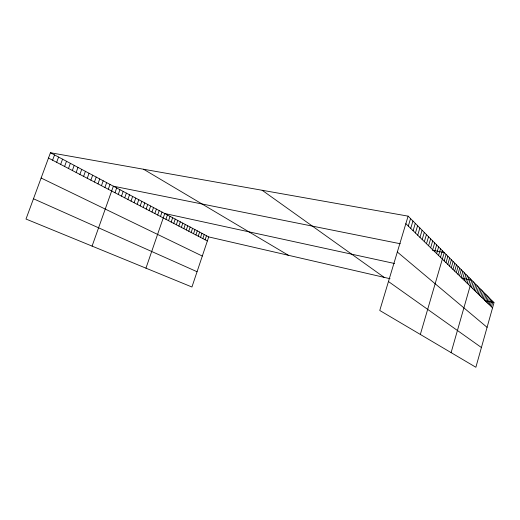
<?xml version="1.0" encoding="UTF-8"?>
<svg xmlns="http://www.w3.org/2000/svg" width="520" height="520" viewBox="0 0 520 520"><rect width="100%" height="100%" fill="white"/><g stroke="black" fill="none" stroke-linecap="round" stroke-linejoin="round"><path stroke-width="0.78" d="M488 303.453L489.489 298.149M489.157 304.577L490.64 299.306M490.301 305.689L491.771 300.45M491.433 306.787L492.895 301.574M408.109 216.144L494 302.692L475.872 367.263L379.762 310.472L408.109 216.144L50.447 152.737L26 219.044L191.939 287.007L208.715 236.912L50.447 152.737M480.734 296.394L482.293 290.894M481.981 297.609L483.529 292.142M483.216 298.812L484.75 293.371M484.432 299.995L485.959 294.593M485.635 301.158L487.149 295.789M486.824 302.315L488.332 296.978M472.875 288.769L474.507 283.049M474.234 290.082L475.846 284.401M475.566 291.375L477.172 285.733M476.885 292.656L478.478 287.047M478.185 293.923L479.765 288.346M479.466 295.165L481.039 289.627M464.197 280.339L465.907 274.385M465.706 281.808L467.402 275.892M467.2 283.25L468.878 277.381M468.669 284.681L470.334 278.85M451.1 352.625L471.77 280.293L461.799 278.122M471.504 287.437L473.148 281.684M456.293 272.662L458.081 266.494M457.925 274.248L459.693 268.119M459.524 275.802L461.279 269.718M461.103 277.336L462.846 271.297M462.663 278.85L464.386 272.851M447.779 264.394L449.644 257.992M449.534 266.097L451.38 259.747M451.262 267.781L453.096 261.476M452.966 269.432L454.779 263.172M454.643 271.063L456.443 264.849M440.473 257.296L442.403 250.698M420.342 334.451L444.256 252.571L432.393 250.185M444.184 260.904L446.082 254.404M445.998 262.665L447.876 256.211M432.679 249.73L434.688 242.925M434.675 251.667L436.663 244.914M436.644 253.578L438.607 246.877M438.575 255.45L440.518 248.8M424.353 241.644L426.433 234.611M426.485 243.718L428.551 236.743M428.584 245.752L430.632 238.836M430.651 247.761L432.673 240.897M417.716 235.203L419.868 227.988M419.965 237.386L422.091 230.237M422.182 239.531L424.281 232.44M408.304 226.057L410.547 218.595M410.722 228.404L412.938 221.013M413.094 230.711L415.291 223.379M415.428 232.973L417.599 225.706M200.551 237.386L201.929 233.298M202.846 238.583L204.211 234.514M205.12 239.766L206.472 235.722M191.145 232.479L192.556 228.319M193.531 233.721L194.935 229.58M195.897 234.956L197.288 230.834M198.237 236.178L199.615 232.076M183.846 228.67L185.283 224.445M186.303 229.951L187.727 225.752M188.74 231.218L190.158 227.039M173.758 223.405L175.233 219.102M176.319 224.744L177.781 220.461M178.854 226.064L180.31 221.8M181.363 227.37L182.806 223.132M165.919 219.317L167.421 214.948M168.558 220.694L170.053 216.346M171.171 222.053L172.653 217.731M157.677 215.014L159.211 210.581M160.478 216.476L162 212.069M145.951 268.177L164.762 213.531L394.518 263.497M149.084 210.535L150.651 206.031M151.983 212.043L153.537 207.565M154.843 213.538L156.383 209.079M140.205 205.9L141.798 201.325M143.195 207.461L144.781 202.911M146.159 209.008L147.732 204.477M131.014 201.103L132.645 196.456M134.115 202.722L135.733 198.094M137.176 204.321L138.781 199.719M121.505 196.144L123.175 191.419M124.716 197.815L126.373 193.115M127.881 199.472L129.526 194.792M92.085 246.109L113.367 186.199L400.296 243.75M114.978 192.738L116.675 187.961M118.261 194.454L119.945 189.696M104.897 187.48L106.633 182.618M108.297 189.254L110.019 184.418M94.445 182.026L96.22 177.08M97.968 183.865L99.73 178.945M101.452 185.686L103.201 180.791M87.256 178.275L89.063 173.27M90.87 180.161L92.664 175.188M76.141 172.478L77.987 167.381M79.891 174.434L81.725 169.37M83.597 176.364L85.416 171.333M68.491 168.487L70.369 163.332M72.345 170.495L74.204 165.373M60.645 164.392L62.556 159.178M64.597 166.452L66.489 161.265M52.598 160.192L54.541 154.908M56.648 162.305L58.572 157.06M208.715 236.912L390.046 278.72M484.413 300.482L494 302.692M33.475 198.77L197.061 271.726M41.126 178.029L202.306 256.061M48.49 158.054L207.369 240.942M143.546 169.24L288.399 255.288M388.459 281.528L481.416 347.529M262.151 190.268L384.169 277.368M397.325 252.018L487.084 327.334M405.847 223.672L492.544 307.873"/></g></svg>
